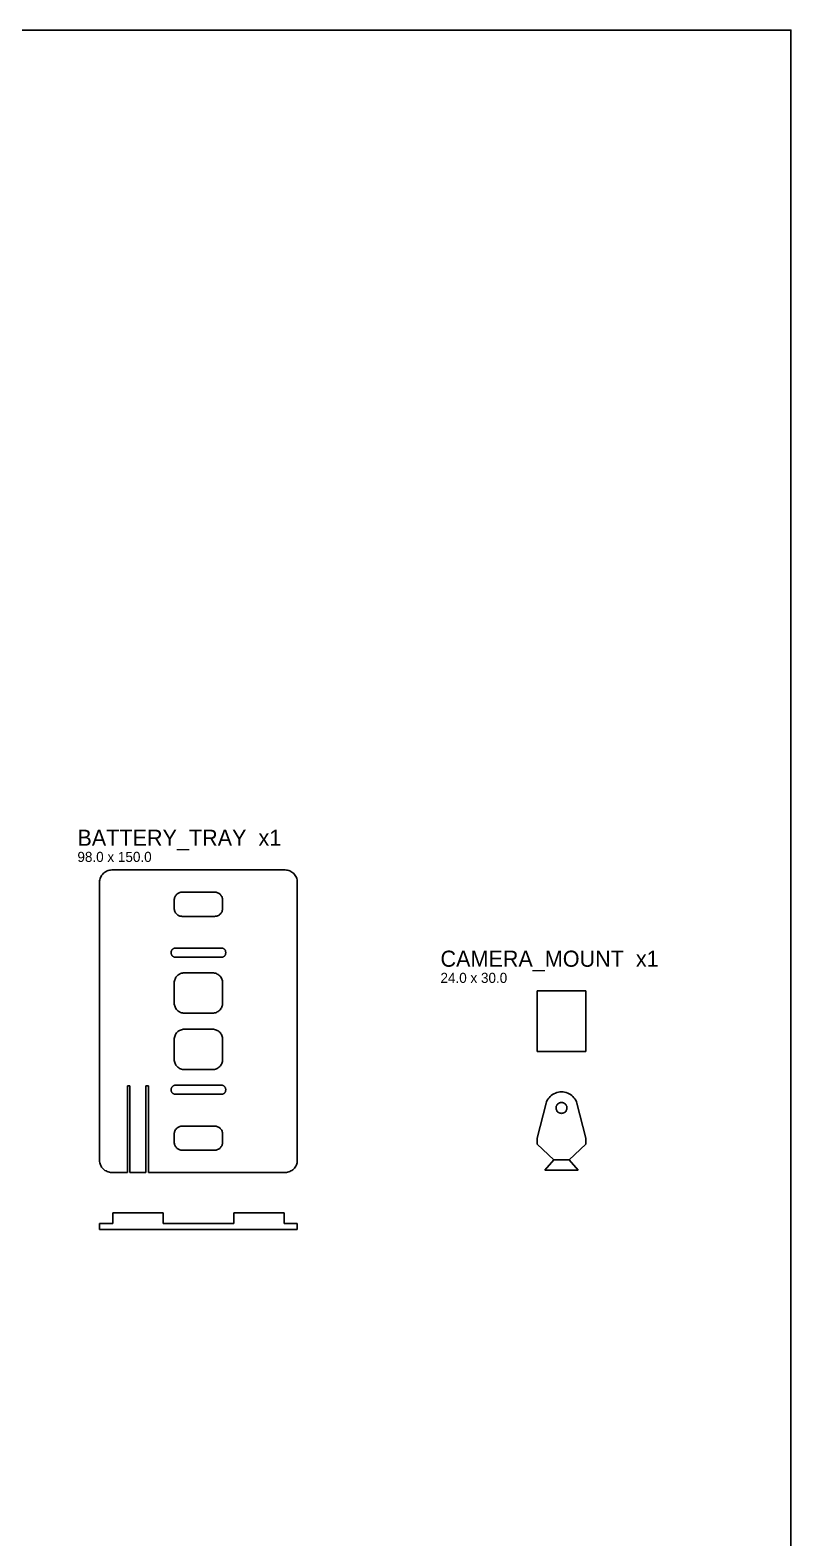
# Model space of a CAD drawing. Header units: millimetres. Extents: x -401 to 2363, y -354 to 1142.
# Drawn here: x 1986 to 2363, y 394 to 1142 of the extents above; entities that cross this region are included whole.
import ezdxf

# ---------------------------------------------------------------- set-up
doc = ezdxf.new("R2010")
doc.units = ezdxf.units.MM
for name, color, linetype in [('FRAME', 7, 'Continuous'), ('PARTS', 7, 'Continuous'), ('TEXT', 7, 'Continuous')]:
    doc.layers.add(name, color=color, linetype=linetype)

msp = doc.modelspace()

# ---------------------------------------------------------------- linework, layer by layer
at = {"layer": 'FRAME'}
msp.add_lwpolyline([(-401.459, -353.99464), (2362.74204, -353.99464), (2362.74204, 1141.52666), (-401.459, 1141.52666)], close=True, dxfattribs=at)
at = {"layer": 'PARTS'}
for p, q in [((2020.0777, 719.5881), (2020.0488, 719)), ((2020.0488, 719), (2020.0488, 581)), ((2020.1641, 720.1705), (2020.0777, 719.5881)), ((2020.3072, 720.7417), (2020.1641, 720.1705)), ((2020.5055, 721.2961), (2020.3072, 720.7417)), ((2020.7573, 721.8284), (2020.5055, 721.2961)), ((2021.06, 722.3334), (2020.7573, 721.8284)), ((2021.4107, 722.8064), (2021.06, 722.3334)), ((2021.8062, 723.2426), (2021.4107, 722.8064)), ((2022.2424, 723.6381), (2021.8062, 723.2426)), ((2022.7154, 723.9888), (2022.2424, 723.6381)), ((2023.2204, 724.2915), (2022.7154, 723.9888)), ((2023.7527, 724.5433), (2023.2204, 724.2915)), ((2024.3071, 724.7416), (2023.7527, 724.5433)), ((2024.8783, 724.8847), (2024.3071, 724.7416)), ((2025.4607, 724.9711), (2024.8783, 724.8847)), ((2026.0488, 725), (2025.4607, 724.9711)), ((2112.0488, 725), (2026.0488, 725)), ((2112.6369, 724.9711), (2112.0488, 725)), ((2113.2193, 724.8847), (2112.6369, 724.9711)), ((2113.7905, 724.7416), (2113.2193, 724.8847)), ((2114.3449, 724.5433), (2113.7905, 724.7416)), ((2114.8772, 724.2915), (2114.3449, 724.5433)), ((2115.3822, 723.9888), (2114.8772, 724.2915)), ((2115.8552, 723.6381), (2115.3822, 723.9888)), ((2116.2914, 723.2426), (2115.8552, 723.6381)), ((2116.6869, 722.8064), (2116.2914, 723.2426)), ((2117.0376, 722.3334), (2116.6869, 722.8064)), ((2117.3403, 721.8284), (2117.0376, 722.3334)), ((2117.5921, 721.2961), (2117.3403, 721.8284)), ((2117.7904, 720.7417), (2117.5921, 721.2961)), ((2117.9335, 720.1705), (2117.7904, 720.7417)), ((2118.0199, 719.5881), (2117.9335, 720.1705)), ((2118.0488, 719), (2118.0199, 719.5881)), ((2118.0488, 581), (2118.0488, 719)), ((2057.0488, 710), (2057.0681, 710.3921)), ((2057.0681, 710.3921), (2057.1257, 710.7804)), ((2057.1257, 710.7804), (2057.221, 711.1611)), ((2057.221, 711.1611), (2057.3533, 711.5307)), ((2057.3533, 711.5307), (2057.5211, 711.8856)), ((2057.5211, 711.8856), (2057.7229, 712.2223)), ((2057.7229, 712.2223), (2057.9568, 712.5376)), ((2057.9568, 712.5376), (2058.2204, 712.8284)), ((2058.2204, 712.8284), (2058.5112, 713.092)), ((2058.5112, 713.092), (2058.8265, 713.3259)), ((2058.8265, 713.3259), (2059.16321, 713.5277)), ((2059.16321, 713.5277), (2059.51807, 713.6955)), ((2059.51807, 713.6955), (2059.88767, 713.8278)), ((2059.88767, 713.8278), (2060.26844, 713.9231)), ((2060.26844, 713.9231), (2060.65673, 713.9807)), ((2060.65673, 713.9807), (2061.0488, 714)), ((2061.0488, 714), (2077.0488, 714)), ((2077.0488, 714), (2077.44087, 713.9807)), ((2077.44087, 713.9807), (2077.82916, 713.9231)), ((2077.82916, 713.9231), (2078.20993, 713.8278)), ((2078.20993, 713.8278), (2078.57953, 713.6955)), ((2078.57953, 713.6955), (2078.93439, 713.5277)), ((2078.93439, 713.5277), (2079.2711, 713.3259)), ((2079.2711, 713.3259), (2079.5864, 713.092)), ((2079.5864, 713.092), (2079.8772, 712.8284)), ((2079.8772, 712.8284), (2080.1408, 712.5376)), ((2080.1408, 712.5376), (2080.3747, 712.2223)), ((2080.3747, 712.2223), (2080.5765, 711.8856)), ((2080.5765, 711.8856), (2080.7443, 711.5307)), ((2080.7443, 711.5307), (2080.8766, 711.1611)), ((2080.8766, 711.1611), (2080.9719, 710.7804)), ((2080.9719, 710.7804), (2081.0295, 710.3921)), ((2081.0295, 710.3921), (2081.0488, 710)), ((2057.0488, 706), (2057.0488, 710)), ((2057.0681, 705.6079), (2057.0488, 706)), ((2057.1257, 705.2196), (2057.0681, 705.6079)), ((2057.221, 704.8389), (2057.1257, 705.2196)), ((2057.3533, 704.4693), (2057.221, 704.8389)), ((2057.5211, 704.1144), (2057.3533, 704.4693)), ((2057.7229, 703.7777), (2057.5211, 704.1144)), ((2057.9568, 703.4624), (2057.7229, 703.7777)), ((2058.2204, 703.1716), (2057.9568, 703.4624)), ((2058.5112, 702.908), (2058.2204, 703.1716)), ((2058.8265, 702.6741), (2058.5112, 702.908)), ((2079.5864, 702.908), (2079.2711, 702.6741)), ((2079.8772, 703.1716), (2079.5864, 702.908)), ((2080.1408, 703.4624), (2079.8772, 703.1716)), ((2080.3747, 703.7777), (2080.1408, 703.4624)), ((2080.5765, 704.1144), (2080.3747, 703.7777)), ((2080.7443, 704.4693), (2080.5765, 704.1144)), ((2080.8766, 704.8389), (2080.7443, 704.4693)), ((2080.9719, 705.2196), (2080.8766, 704.8389)), ((2081.0295, 705.6079), (2080.9719, 705.2196)), ((2081.0488, 706), (2081.0295, 705.6079)), ((2081.0488, 710), (2081.0488, 706)), ((2059.16321, 702.4723), (2058.8265, 702.6741)), ((2059.51807, 702.3045), (2059.16321, 702.4723)), ((2059.88767, 702.1722), (2059.51807, 702.3045)), ((2060.26844, 702.0769), (2059.88767, 702.1722)), ((2060.65673, 702.0193), (2060.26844, 702.0769)), ((2061.0488, 702), (2060.65673, 702.0193)), ((2077.0488, 702), (2061.0488, 702)), ((2077.44087, 702.0193), (2077.0488, 702)), ((2077.82916, 702.0769), (2077.44087, 702.0193)), ((2078.20993, 702.1722), (2077.82916, 702.0769)), ((2078.57953, 702.3045), (2078.20993, 702.1722)), ((2078.93439, 702.4723), (2078.57953, 702.3045)), ((2079.2711, 702.6741), (2078.93439, 702.4723)), ((2055.5488, 684.25), (2055.5584, 684.446)), ((2055.5488, 683.75), (2055.5488, 684.25)), ((2055.5584, 683.554), (2055.5488, 683.75)), ((2055.5584, 684.446), (2055.5872, 684.6402)), ((2055.5872, 683.3598), (2055.5584, 683.554)), ((2055.5872, 684.6402), (2055.6349, 684.8306)), ((2055.6349, 683.1694), (2055.5872, 683.3598)), ((2055.6349, 684.8306), (2055.701, 685.0154)), ((2055.701, 682.9846), (2055.6349, 683.1694)), ((2055.701, 685.0154), (2055.785, 685.1928)), ((2055.785, 682.8072), (2055.701, 682.9846)), ((2055.785, 685.1928), (2055.8859, 685.3611)), ((2055.8859, 682.6389), (2055.785, 682.8072)), ((2055.8859, 685.3611), (2056.0028, 685.5188)), ((2056.0028, 682.4812), (2055.8859, 682.6389)), ((2056.0028, 685.5188), (2056.1346, 685.6642)), ((2056.1346, 682.3358), (2056.0028, 682.4812)), ((2056.1346, 685.6642), (2056.28, 685.796)), ((2056.28, 682.204), (2056.1346, 682.3358)), ((2056.28, 685.796), (2056.4377, 685.9129)), ((2056.4377, 682.0871), (2056.28, 682.204)), ((2056.4377, 685.9129), (2056.606, 686.0138)), ((2056.606, 681.9862), (2056.4377, 682.0871)), ((2056.606, 686.0138), (2056.7834, 686.0978)), ((2056.7834, 681.9022), (2056.606, 681.9862)), ((2056.7834, 686.0978), (2056.9682, 686.1639)), ((2056.9682, 681.8361), (2056.7834, 681.9022)), ((2056.9682, 686.1639), (2057.1586, 686.2116)), ((2057.1586, 681.7884), (2056.9682, 681.8361)), ((2057.1586, 686.2116), (2057.3528, 686.2404)), ((2057.3528, 681.7596), (2057.1586, 681.7884)), ((2057.3528, 686.2404), (2057.5488, 686.25)), ((2057.5488, 681.75), (2057.3528, 681.7596)), ((2057.5488, 686.25), (2080.5488, 686.25)), ((2080.5488, 681.75), (2057.5488, 681.75)), ((2080.5488, 686.25), (2080.7448, 686.2404)), ((2080.7448, 681.7596), (2080.5488, 681.75)), ((2080.7448, 686.2404), (2080.939, 686.2116)), ((2080.939, 681.7884), (2080.7448, 681.7596)), ((2080.939, 686.2116), (2081.1294, 686.1639)), ((2081.1294, 681.8361), (2080.939, 681.7884)), ((2081.1294, 686.1639), (2081.3142, 686.0978)), ((2081.3142, 681.9022), (2081.1294, 681.8361)), ((2081.3142, 686.0978), (2081.4916, 686.0138)), ((2081.4916, 681.9862), (2081.3142, 681.9022)), ((2081.4916, 686.0138), (2081.6599, 685.9129)), ((2081.6599, 682.0871), (2081.4916, 681.9862)), ((2081.6599, 685.9129), (2081.8176, 685.796)), ((2081.8176, 682.204), (2081.6599, 682.0871)), ((2081.8176, 685.796), (2081.963, 685.6642)), ((2081.963, 682.3358), (2081.8176, 682.204)), ((2081.963, 685.6642), (2082.0948, 685.5188)), ((2082.0948, 682.4812), (2081.963, 682.3358)), ((2082.0948, 685.5188), (2082.2117, 685.3611)), ((2082.2117, 682.6389), (2082.0948, 682.4812)), ((2082.2117, 685.3611), (2082.3126, 685.1928)), ((2082.3126, 682.8072), (2082.2117, 682.6389)), ((2082.3126, 685.1928), (2082.3966, 685.0154)), ((2082.3966, 682.9846), (2082.3126, 682.8072)), ((2082.3966, 685.0154), (2082.4627, 684.8306)), ((2082.4627, 683.1694), (2082.3966, 682.9846)), ((2082.4627, 684.8306), (2082.5104, 684.6402)), ((2082.5104, 683.3598), (2082.4627, 683.1694)), ((2082.5104, 684.6402), (2082.5392, 684.446)), ((2082.5392, 683.554), (2082.5104, 683.3598)), ((2082.5392, 684.446), (2082.5488, 684.25)), ((2082.5488, 683.75), (2082.5392, 683.554)), ((2082.5488, 684.25), (2082.5488, 683.75)), ((2058.8768, 672.8651), (2059.27095, 673.1573)), ((2059.27095, 673.1573), (2059.69182, 673.4096)), ((2059.69182, 673.4096), (2060.13538, 673.6194)), ((2060.13538, 673.6194), (2060.59738, 673.7847)), ((2060.59738, 673.7847), (2061.07335, 673.9039)), ((2061.07335, 673.9039), (2061.55872, 673.9759)), ((2061.55872, 673.9759), (2062.0488, 674)), ((2062.0488, 674), (2076.0488, 674)), ((2076.0488, 674), (2076.53888, 673.9759)), ((2076.53888, 673.9759), (2077.02425, 673.9039)), ((2077.02425, 673.9039), (2077.50022, 673.7847)), ((2077.50022, 673.7847), (2077.96222, 673.6194)), ((2077.96222, 673.6194), (2078.40578, 673.4096)), ((2078.40578, 673.4096), (2078.82665, 673.1573)), ((2078.82665, 673.1573), (2079.2208, 672.8651)), ((2057.0488, 669), (2057.0729, 669.4901)), ((2057.0488, 659), (2057.0488, 669)), ((2057.0729, 669.4901), (2057.1449, 669.9754)), ((2057.1449, 669.9754), (2057.2641, 670.4514)), ((2057.2641, 670.4514), (2057.4294, 670.9134)), ((2057.4294, 670.9134), (2057.6392, 671.357)), ((2057.6392, 671.357), (2057.8915, 671.7778)), ((2057.8915, 671.7778), (2058.1837, 672.172)), ((2058.1837, 672.172), (2058.5133, 672.5355)), ((2058.5133, 672.5355), (2058.8768, 672.8651)), ((2079.2208, 672.8651), (2079.5843, 672.5355)), ((2079.5843, 672.5355), (2079.9139, 672.172)), ((2079.9139, 672.172), (2080.2061, 671.7778)), ((2080.2061, 671.7778), (2080.4584, 671.357)), ((2080.4584, 671.357), (2080.6682, 670.9134)), ((2080.6682, 670.9134), (2080.8335, 670.4514)), ((2080.8335, 670.4514), (2080.9527, 669.9754)), ((2080.9527, 669.9754), (2081.0247, 669.4901)), ((2081.0247, 669.4901), (2081.0488, 669)), ((2081.0488, 669), (2081.0488, 659)), ((2057.0729, 658.50992), (2057.0488, 659)), ((2057.1449, 658.02455), (2057.0729, 658.50992)), ((2081.0247, 658.50992), (2080.9527, 658.02455)), ((2081.0488, 659), (2081.0247, 658.50992)), ((2261.0488, 665), (2237.0488, 665)), ((2237.0488, 665), (2237.0488, 635)), ((2261.0488, 635), (2261.0488, 665)), ((2057.2641, 657.54858), (2057.1449, 658.02455)), ((2057.4294, 657.08658), (2057.2641, 657.54858)), ((2057.6392, 656.64302), (2057.4294, 657.08658)), ((2057.8915, 656.22215), (2057.6392, 656.64302)), ((2058.1837, 655.82803), (2057.8915, 656.22215)), ((2058.5133, 655.46446), (2058.1837, 655.82803)), ((2058.8768, 655.13495), (2058.5133, 655.46446)), ((2059.27095, 654.84265), (2058.8768, 655.13495)), ((2059.69182, 654.59039), (2059.27095, 654.84265)), ((2060.13538, 654.3806), (2059.69182, 654.59039)), ((2060.59738, 654.2153), (2060.13538, 654.3806)), ((2061.07335, 654.09607), (2060.59738, 654.2153)), ((2061.55872, 654.02408), (2061.07335, 654.09607)), ((2062.0488, 654), (2061.55872, 654.02408)), ((2076.0488, 654), (2062.0488, 654)), ((2076.53888, 654.02408), (2076.0488, 654)), ((2077.02425, 654.09607), (2076.53888, 654.02408)), ((2077.50022, 654.2153), (2077.02425, 654.09607)), ((2077.96222, 654.3806), (2077.50022, 654.2153)), ((2078.40578, 654.59039), (2077.96222, 654.3806)), ((2078.82665, 654.84265), (2078.40578, 654.59039)), ((2079.2208, 655.13495), (2078.82665, 654.84265)), ((2079.5843, 655.46446), (2079.2208, 655.13495)), ((2079.9139, 655.82803), (2079.5843, 655.46446)), ((2080.2061, 656.22215), (2079.9139, 655.82803)), ((2080.4584, 656.64302), (2080.2061, 656.22215)), ((2080.6682, 657.08658), (2080.4584, 656.64302)), ((2080.8335, 657.54858), (2080.6682, 657.08658)), ((2080.9527, 658.02455), (2080.8335, 657.54858)), ((2057.4294, 642.91342), (2057.6392, 643.35698)), ((2057.6392, 643.35698), (2057.8915, 643.77785)), ((2057.8915, 643.77785), (2058.1837, 644.17197)), ((2058.1837, 644.17197), (2058.5133, 644.53554)), ((2058.5133, 644.53554), (2058.8768, 644.86505)), ((2058.8768, 644.86505), (2059.27095, 645.15735)), ((2059.27095, 645.15735), (2059.69182, 645.40961)), ((2059.69182, 645.40961), (2060.13538, 645.6194)), ((2060.13538, 645.6194), (2060.59738, 645.7847)), ((2060.59738, 645.7847), (2061.07335, 645.90393)), ((2061.07335, 645.90393), (2061.55872, 645.97592)), ((2061.55872, 645.97592), (2062.0488, 646)), ((2062.0488, 646), (2076.0488, 646)), ((2076.0488, 646), (2076.53888, 645.97592)), ((2076.53888, 645.97592), (2077.02425, 645.90393)), ((2077.02425, 645.90393), (2077.50022, 645.7847)), ((2077.50022, 645.7847), (2077.96222, 645.6194)), ((2077.96222, 645.6194), (2078.40578, 645.40961)), ((2078.40578, 645.40961), (2078.82665, 645.15735)), ((2078.82665, 645.15735), (2079.2208, 644.86505)), ((2079.2208, 644.86505), (2079.5843, 644.53554)), ((2079.5843, 644.53554), (2079.9139, 644.17197)), ((2079.9139, 644.17197), (2080.2061, 643.77785)), ((2080.2061, 643.77785), (2080.4584, 643.35698)), ((2080.4584, 643.35698), (2080.6682, 642.91342)), ((2057.0488, 641), (2057.0729, 641.49008)), ((2057.0488, 631), (2057.0488, 641)), ((2057.0729, 641.49008), (2057.1449, 641.97545)), ((2057.1449, 641.97545), (2057.2641, 642.45142)), ((2057.2641, 642.45142), (2057.4294, 642.91342)), ((2080.6682, 642.91342), (2080.8335, 642.45142)), ((2080.8335, 642.45142), (2080.9527, 641.97545)), ((2080.9527, 641.97545), (2081.0247, 641.49008)), ((2081.0247, 641.49008), (2081.0488, 641)), ((2081.0488, 641), (2081.0488, 631)), ((2057.0729, 630.5099), (2057.0488, 631)), ((2057.1449, 630.0246), (2057.0729, 630.5099)), ((2057.2641, 629.5486), (2057.1449, 630.0246)), ((2057.4294, 629.0866), (2057.2641, 629.5486)), ((2057.6392, 628.643), (2057.4294, 629.0866)), ((2057.8915, 628.2222), (2057.6392, 628.643)), ((2058.1837, 627.828), (2057.8915, 628.2222)), ((2080.2061, 628.2222), (2079.9139, 627.828)), ((2080.4584, 628.643), (2080.2061, 628.2222)), ((2080.6682, 629.0866), (2080.4584, 628.643)), ((2080.8335, 629.5486), (2080.6682, 629.0866)), ((2080.9527, 630.0246), (2080.8335, 629.5486)), ((2081.0247, 630.5099), (2080.9527, 630.0246)), ((2081.0488, 631), (2081.0247, 630.5099)), ((2237.0488, 635), (2261.0488, 635)), ((2058.5133, 627.4645), (2058.1837, 627.828)), ((2058.8768, 627.1349), (2058.5133, 627.4645)), ((2059.27095, 626.8427), (2058.8768, 627.1349)), ((2059.69182, 626.5904), (2059.27095, 626.8427)), ((2060.13538, 626.3806), (2059.69182, 626.5904)), ((2060.59738, 626.2153), (2060.13538, 626.3806)), ((2061.07335, 626.0961), (2060.59738, 626.2153)), ((2061.55872, 626.0241), (2061.07335, 626.0961)), ((2062.0488, 626), (2061.55872, 626.0241)), ((2076.0488, 626), (2062.0488, 626)), ((2076.53888, 626.0241), (2076.0488, 626)), ((2077.02425, 626.0961), (2076.53888, 626.0241)), ((2077.50022, 626.2153), (2077.02425, 626.0961)), ((2077.96222, 626.3806), (2077.50022, 626.2153)), ((2078.40578, 626.5904), (2077.96222, 626.3806)), ((2078.82665, 626.8427), (2078.40578, 626.5904)), ((2079.2208, 627.1349), (2078.82665, 626.8427)), ((2079.5843, 627.4645), (2079.2208, 627.1349)), ((2079.9139, 627.828), (2079.5843, 627.4645)), ((2033.8488, 618), (2035.0488, 618)), ((2033.8488, 575), (2033.8488, 618)), ((2035.0488, 618), (2035.0488, 575)), ((2043.0488, 575), (2043.0488, 618)), ((2043.0488, 618), (2044.2488, 618)), ((2044.2488, 618), (2044.2488, 575)), ((2055.5488, 616.25), (2055.5584, 616.446)), ((2055.5488, 615.75), (2055.5488, 616.25)), ((2055.5584, 615.554), (2055.5488, 615.75)), ((2055.5584, 616.446), (2055.5872, 616.6402)), ((2055.5872, 615.3598), (2055.5584, 615.554)), ((2055.5872, 616.6402), (2055.6349, 616.8306)), ((2055.6349, 615.1694), (2055.5872, 615.3598)), ((2055.6349, 616.8306), (2055.701, 617.0154)), ((2055.701, 614.9846), (2055.6349, 615.1694)), ((2055.701, 617.0154), (2055.785, 617.1928)), ((2055.785, 614.8072), (2055.701, 614.9846)), ((2055.785, 617.1928), (2055.8859, 617.3611)), ((2055.8859, 614.6389), (2055.785, 614.8072)), ((2055.8859, 617.3611), (2056.0028, 617.5188)), ((2056.0028, 614.4812), (2055.8859, 614.6389)), ((2056.0028, 617.5188), (2056.1346, 617.6642)), ((2056.1346, 614.3358), (2056.0028, 614.4812)), ((2056.1346, 617.6642), (2056.28, 617.796)), ((2056.28, 614.204), (2056.1346, 614.3358)), ((2056.28, 617.796), (2056.4377, 617.9129)), ((2056.4377, 614.0871), (2056.28, 614.204)), ((2056.4377, 617.9129), (2056.606, 618.0138)), ((2056.606, 613.9862), (2056.4377, 614.0871)), ((2056.606, 618.0138), (2056.7834, 618.0978)), ((2056.7834, 613.9022), (2056.606, 613.9862)), ((2056.7834, 618.0978), (2056.9682, 618.1639)), ((2056.9682, 613.8361), (2056.7834, 613.9022)), ((2056.9682, 618.1639), (2057.1586, 618.2116)), ((2057.1586, 613.7884), (2056.9682, 613.8361)), ((2057.1586, 618.2116), (2057.3528, 618.2404)), ((2057.3528, 613.7596), (2057.1586, 613.7884)), ((2057.3528, 618.2404), (2057.5488, 618.25)), ((2057.5488, 613.75), (2057.3528, 613.7596)), ((2057.5488, 618.25), (2080.5488, 618.25)), ((2080.5488, 613.75), (2057.5488, 613.75)), ((2080.5488, 618.25), (2080.7448, 618.2404)), ((2080.7448, 613.7596), (2080.5488, 613.75)), ((2080.7448, 618.2404), (2080.939, 618.2116)), ((2080.939, 613.7884), (2080.7448, 613.7596)), ((2080.939, 618.2116), (2081.1294, 618.1639)), ((2081.1294, 613.8361), (2080.939, 613.7884)), ((2081.1294, 618.1639), (2081.3142, 618.0978)), ((2081.3142, 613.9022), (2081.1294, 613.8361)), ((2081.3142, 618.0978), (2081.4916, 618.0138)), ((2081.4916, 613.9862), (2081.3142, 613.9022)), ((2081.4916, 618.0138), (2081.6599, 617.9129)), ((2081.6599, 614.0871), (2081.4916, 613.9862)), ((2081.6599, 617.9129), (2081.8176, 617.796)), ((2081.8176, 614.204), (2081.6599, 614.0871)), ((2081.8176, 617.796), (2081.963, 617.6642)), ((2081.963, 614.3358), (2081.8176, 614.204)), ((2081.963, 617.6642), (2082.0948, 617.5188)), ((2082.0948, 614.4812), (2081.963, 614.3358)), ((2082.0948, 617.5188), (2082.2117, 617.3611)), ((2082.2117, 614.6389), (2082.0948, 614.4812)), ((2082.2117, 617.3611), (2082.3126, 617.1928)), ((2082.3126, 614.8072), (2082.2117, 614.6389)), ((2082.3126, 617.1928), (2082.3966, 617.0154)), ((2082.3966, 614.9846), (2082.3126, 614.8072)), ((2082.3966, 617.0154), (2082.4627, 616.8306)), ((2082.4627, 615.1694), (2082.3966, 614.9846)), ((2082.4627, 616.8306), (2082.5104, 616.6402)), ((2082.5104, 615.3598), (2082.4627, 615.1694)), ((2082.5104, 616.6402), (2082.5392, 616.446)), ((2082.5392, 615.554), (2082.5104, 615.3598)), ((2082.5392, 616.446), (2082.5488, 616.25)), ((2082.5488, 615.75), (2082.5392, 615.554)), ((2082.5488, 616.25), (2082.5488, 615.75)), ((2243.97365, 613.1841), (2243.39194, 612.6568)), ((2244.60424, 613.6518), (2243.97365, 613.1841)), ((2245.27762, 614.0554), (2244.60424, 613.6518)), ((2245.98732, 614.391), (2245.27762, 614.0554)), ((2246.7265, 614.6555), (2245.98732, 614.391)), ((2247.4881, 614.8463), (2246.7265, 614.6555)), ((2248.2647, 614.9615), (2247.4881, 614.8463)), ((2249.0488, 615), (2248.2647, 614.9615)), ((2249.8329, 614.9615), (2249.0488, 615)), ((2250.6095, 614.8463), (2249.8329, 614.9615)), ((2251.3711, 614.6555), (2250.6095, 614.8463)), ((2252.1103, 614.391), (2251.3711, 614.6555)), ((2252.82, 614.0554), (2252.1103, 614.391)), ((2253.4933, 613.6518), (2252.82, 614.0554)), ((2254.1239, 613.1841), (2253.4933, 613.6518)), ((2254.7056, 612.6568), (2254.1239, 613.1841)), ((2241.39327, 609.3223), (2237.0488, 592)), ((2241.65776, 610.0615), (2241.39327, 609.3223)), ((2241.99343, 610.7712), (2241.65776, 610.0615)), ((2242.39704, 611.4446), (2241.99343, 610.7712)), ((2242.8647, 612.0751), (2242.39704, 611.4446)), ((2243.39194, 612.6568), (2242.8647, 612.0751)), ((2246.3488, 607), (2246.3618, 607.2646)), ((2246.3618, 606.7353), (2246.3488, 607)), ((2246.3618, 607.2646), (2246.4007, 607.5267)), ((2246.4007, 606.4733), (2246.3618, 606.7353)), ((2246.4007, 607.5267), (2246.4651, 607.7838)), ((2246.4651, 606.2162), (2246.4007, 606.4733)), ((2246.4651, 607.7838), (2246.5543, 608.0332)), ((2246.5543, 605.9668), (2246.4651, 606.2162)), ((2246.5543, 608.0332), (2246.6676, 608.2728)), ((2246.6676, 605.7272), (2246.5543, 605.9668)), ((2246.6676, 608.2728), (2246.8038, 608.5)), ((2246.8038, 605.5), (2246.6676, 605.7272)), ((2246.8038, 608.5), (2246.9617, 608.7128)), ((2246.9617, 608.7128), (2247.1396, 608.9092)), ((2247.1396, 608.9092), (2247.3359, 609.0871)), ((2247.3359, 609.0871), (2247.5488, 609.245)), ((2247.5488, 609.245), (2247.776, 609.3812)), ((2247.776, 609.3812), (2248.0156, 609.4945)), ((2248.0156, 609.4945), (2248.265, 609.5837)), ((2248.265, 609.5837), (2248.5221, 609.6481)), ((2248.5221, 609.6481), (2248.7842, 609.687)), ((2248.7842, 609.687), (2249.0488, 609.7)), ((2249.0488, 609.7), (2249.3134, 609.687)), ((2249.3134, 609.687), (2249.5755, 609.6481)), ((2249.5755, 609.6481), (2249.8326, 609.5837)), ((2249.8326, 609.5837), (2250.082, 609.4945)), ((2250.082, 609.4945), (2250.3216, 609.3812)), ((2250.3216, 609.3812), (2250.5488, 609.245)), ((2250.5488, 609.245), (2250.7617, 609.0871)), ((2250.7617, 609.0871), (2250.958, 608.9092)), ((2250.958, 608.9092), (2251.1359, 608.7128)), ((2251.1359, 608.7128), (2251.2938, 608.5)), ((2251.2938, 608.5), (2251.43, 608.2728)), ((2251.43, 605.7272), (2251.2938, 605.5)), ((2251.43, 608.2728), (2251.5433, 608.0332)), ((2251.5433, 605.9668), (2251.43, 605.7272)), ((2251.5433, 608.0332), (2251.6325, 607.7838)), ((2251.6325, 606.2162), (2251.5433, 605.9668)), ((2251.6325, 607.7838), (2251.6969, 607.5267)), ((2251.6969, 606.4733), (2251.6325, 606.2162)), ((2251.6969, 607.5267), (2251.7358, 607.2646)), ((2251.7358, 606.7353), (2251.6969, 606.4733)), ((2251.7358, 607.2646), (2251.7488, 607)), ((2251.7488, 607), (2251.7358, 606.7353)), ((2255.2329, 612.0751), (2254.7056, 612.6568)), ((2255.7005, 611.4446), (2255.2329, 612.0751)), ((2256.1042, 610.7712), (2255.7005, 611.4446)), ((2256.4398, 610.0615), (2256.1042, 610.7712)), ((2256.7043, 609.3223), (2256.4398, 610.0615)), ((2261.0488, 592), (2256.7043, 609.3223)), ((2246.9617, 605.2871), (2246.8038, 605.5)), ((2247.1396, 605.0908), (2246.9617, 605.2871)), ((2247.3359, 604.9129), (2247.1396, 605.0908)), ((2247.5488, 604.755), (2247.3359, 604.9129)), ((2247.776, 604.6188), (2247.5488, 604.755)), ((2248.0156, 604.5055), (2247.776, 604.6188)), ((2248.265, 604.4162), (2248.0156, 604.5055)), ((2248.5221, 604.3519), (2248.265, 604.4162)), ((2248.7842, 604.313), (2248.5221, 604.3519)), ((2249.0488, 604.3), (2248.7842, 604.313)), ((2249.3134, 604.313), (2249.0488, 604.3)), ((2249.5755, 604.3519), (2249.3134, 604.313)), ((2249.8326, 604.4162), (2249.5755, 604.3519)), ((2250.082, 604.5055), (2249.8326, 604.4162)), ((2250.3216, 604.6188), (2250.082, 604.5055)), ((2250.5488, 604.755), (2250.3216, 604.6188)), ((2250.7617, 604.9129), (2250.5488, 604.755)), ((2250.958, 605.0908), (2250.7617, 604.9129)), ((2251.1359, 605.2871), (2250.958, 605.0908)), ((2251.2938, 605.5), (2251.1359, 605.2871)), ((2057.0488, 594), (2057.0681, 594.3921)), ((2057.0488, 590), (2057.0488, 594)), ((2057.0681, 594.3921), (2057.1257, 594.7804)), ((2057.1257, 594.7804), (2057.221, 595.1611)), ((2057.221, 595.1611), (2057.3533, 595.5307)), ((2057.3533, 595.5307), (2057.5211, 595.8856)), ((2057.5211, 595.8856), (2057.7229, 596.2223)), ((2057.7229, 596.2223), (2057.9568, 596.5376)), ((2057.9568, 596.5376), (2058.2204, 596.8284)), ((2058.2204, 596.8284), (2058.5112, 597.092)), ((2058.5112, 597.092), (2058.8265, 597.3259)), ((2058.8265, 597.3259), (2059.16321, 597.5277)), ((2059.16321, 597.5277), (2059.51807, 597.6955)), ((2059.51807, 597.6955), (2059.88767, 597.8278)), ((2059.88767, 597.8278), (2060.26844, 597.9231)), ((2060.26844, 597.9231), (2060.65673, 597.9807)), ((2060.65673, 597.9807), (2061.0488, 598)), ((2061.0488, 598), (2077.0488, 598)), ((2077.0488, 598), (2077.44087, 597.9807)), ((2077.44087, 597.9807), (2077.82916, 597.9231)), ((2077.82916, 597.9231), (2078.20993, 597.8278)), ((2078.20993, 597.8278), (2078.57953, 597.6955)), ((2078.57953, 597.6955), (2078.93439, 597.5277)), ((2078.93439, 597.5277), (2079.2711, 597.3259)), ((2079.2711, 597.3259), (2079.5864, 597.092)), ((2079.5864, 597.092), (2079.8772, 596.8284)), ((2079.8772, 596.8284), (2080.1408, 596.5376)), ((2080.1408, 596.5376), (2080.3747, 596.2223)), ((2080.3747, 596.2223), (2080.5765, 595.8856)), ((2080.5765, 595.8856), (2080.7443, 595.5307)), ((2080.7443, 595.5307), (2080.8766, 595.1611)), ((2080.8766, 595.1611), (2080.9719, 594.7804)), ((2080.9719, 594.7804), (2081.0295, 594.3921)), ((2081.0295, 594.3921), (2081.0488, 594)), ((2081.0488, 594), (2081.0488, 590)), ((2237.0488, 592), (2237.0488, 589)), ((2261.0488, 589), (2261.0488, 592)), ((2057.0681, 589.6079), (2057.0488, 590)), ((2057.1257, 589.2196), (2057.0681, 589.6079)), ((2057.221, 588.8389), (2057.1257, 589.2196)), ((2057.3533, 588.4693), (2057.221, 588.8389)), ((2057.5211, 588.1144), (2057.3533, 588.4693)), ((2057.7229, 587.7777), (2057.5211, 588.1144)), ((2057.9568, 587.4624), (2057.7229, 587.7777)), ((2058.2204, 587.1716), (2057.9568, 587.4624)), ((2058.5112, 586.908), (2058.2204, 587.1716)), ((2058.8265, 586.6741), (2058.5112, 586.908)), ((2059.16321, 586.4723), (2058.8265, 586.6741)), ((2059.51807, 586.3045), (2059.16321, 586.4723)), ((2059.88767, 586.1722), (2059.51807, 586.3045)), ((2060.26844, 586.0769), (2059.88767, 586.1722)), ((2060.65673, 586.0193), (2060.26844, 586.0769)), ((2061.0488, 586), (2060.65673, 586.0193)), ((2077.0488, 586), (2061.0488, 586)), ((2077.44087, 586.0193), (2077.0488, 586)), ((2077.82916, 586.0769), (2077.44087, 586.0193)), ((2078.20993, 586.1722), (2077.82916, 586.0769)), ((2078.57953, 586.3045), (2078.20993, 586.1722)), ((2078.93439, 586.4723), (2078.57953, 586.3045)), ((2079.2711, 586.6741), (2078.93439, 586.4723)), ((2079.5864, 586.908), (2079.2711, 586.6741)), ((2079.8772, 587.1716), (2079.5864, 586.908)), ((2080.1408, 587.4624), (2079.8772, 587.1716)), ((2080.3747, 587.7777), (2080.1408, 587.4624)), ((2080.5765, 588.1144), (2080.3747, 587.7777)), ((2080.7443, 588.4693), (2080.5765, 588.1144)), ((2080.8766, 588.8389), (2080.7443, 588.4693)), ((2080.9719, 589.2196), (2080.8766, 588.8389)), ((2081.0295, 589.6079), (2080.9719, 589.2196)), ((2081.0488, 590), (2081.0295, 589.6079)), ((2237.0488, 589), (2245.2488, 581.2)), ((2252.8488, 581.2), (2261.0488, 589)), ((2020.0488, 581), (2020.0777, 580.4119)), ((2020.0777, 580.4119), (2020.1641, 579.8295)), ((2020.1641, 579.8295), (2020.3072, 579.2583)), ((2020.3072, 579.2583), (2020.5055, 578.7039)), ((2020.5055, 578.7039), (2020.7573, 578.1716)), ((2020.7573, 578.1716), (2021.06, 577.6666)), ((2021.06, 577.6666), (2021.4107, 577.1936)), ((2021.4107, 577.1936), (2021.8062, 576.7574)), ((2021.8062, 576.7574), (2022.2424, 576.3619)), ((2022.2424, 576.3619), (2022.7154, 576.0112)), ((2022.7154, 576.0112), (2023.2204, 575.7085)), ((2114.8772, 575.7085), (2115.3822, 576.0112)), ((2115.3822, 576.0112), (2115.8552, 576.3619)), ((2115.8552, 576.3619), (2116.2914, 576.7574)), ((2116.2914, 576.7574), (2116.6869, 577.1936)), ((2116.6869, 577.1936), (2117.0376, 577.6666)), ((2117.0376, 577.6666), (2117.3403, 578.1716)), ((2117.3403, 578.1716), (2117.5921, 578.7039)), ((2117.5921, 578.7039), (2117.7904, 579.2583)), ((2117.7904, 579.2583), (2117.9335, 579.8295)), ((2117.9335, 579.8295), (2118.0199, 580.4119)), ((2118.0199, 580.4119), (2118.0488, 581)), ((2245.2488, 581.19998), (2240.7488, 576.2)), ((2240.7488, 576.2), (2257.3488, 576.2)), ((2245.2488, 581.2), (2252.8488, 581.2)), ((2252.8488, 581.19998), (2245.2488, 581.19998)), ((2257.3488, 576.2), (2252.8488, 581.19998)), ((2023.2204, 575.7085), (2023.7527, 575.4567)), ((2023.7527, 575.4567), (2024.3071, 575.2584)), ((2024.3071, 575.2584), (2024.8783, 575.1153)), ((2024.8783, 575.1153), (2025.4607, 575.0289)), ((2025.4607, 575.0289), (2026.0488, 575)), ((2026.0488, 575), (2033.8488, 575)), ((2035.0488, 575), (2043.0488, 575)), ((2044.2488, 575), (2112.0488, 575)), ((2112.0488, 575), (2112.6369, 575.0289)), ((2112.6369, 575.0289), (2113.2193, 575.1153)), ((2113.2193, 575.1153), (2113.7905, 575.2584)), ((2113.7905, 575.2584), (2114.3449, 575.4567)), ((2114.3449, 575.4567), (2114.8772, 575.7085)), ((2051.5488, 555), (2026.5488, 555)), ((2026.5488, 555), (2026.5488, 549.70001)), ((2051.5488, 549.70001), (2051.5488, 555)), ((2111.5488, 555), (2086.5488, 555)), ((2086.5488, 555), (2086.5488, 549.70001)), ((2111.5488, 549.70001), (2111.5488, 555)), ((2026.5488, 549.70001), (2020.0488, 549.70001)), ((2020.0488, 549.70001), (2020.0488, 546.70001)), ((2020.0488, 546.70001), (2118.0488, 546.70001)), ((2086.5488, 549.70001), (2051.5488, 549.70001)), ((2118.0488, 549.70001), (2111.5488, 549.70001)), ((2118.0488, 546.70001), (2118.0488, 549.70001))]:
    msp.add_line(p, q, dxfattribs=at)

# ---------------------------------------------------------------- texts
at = {"layer": 'TEXT'}
for s, height, p in [('BATTERY_TRAY  x1', 8, (2009.0488, 737)), ('98.0 x 150.0', 5, (2009.0488, 729)), ('CAMERA_MOUNT  x1', 8, (2189.0488, 677)), ('24.0 x 30.0', 5, (2189.0488, 669))]:
    msp.add_text(s, height=height, dxfattribs=at).set_placement(p)

doc.saveas('drawing.dxf')
